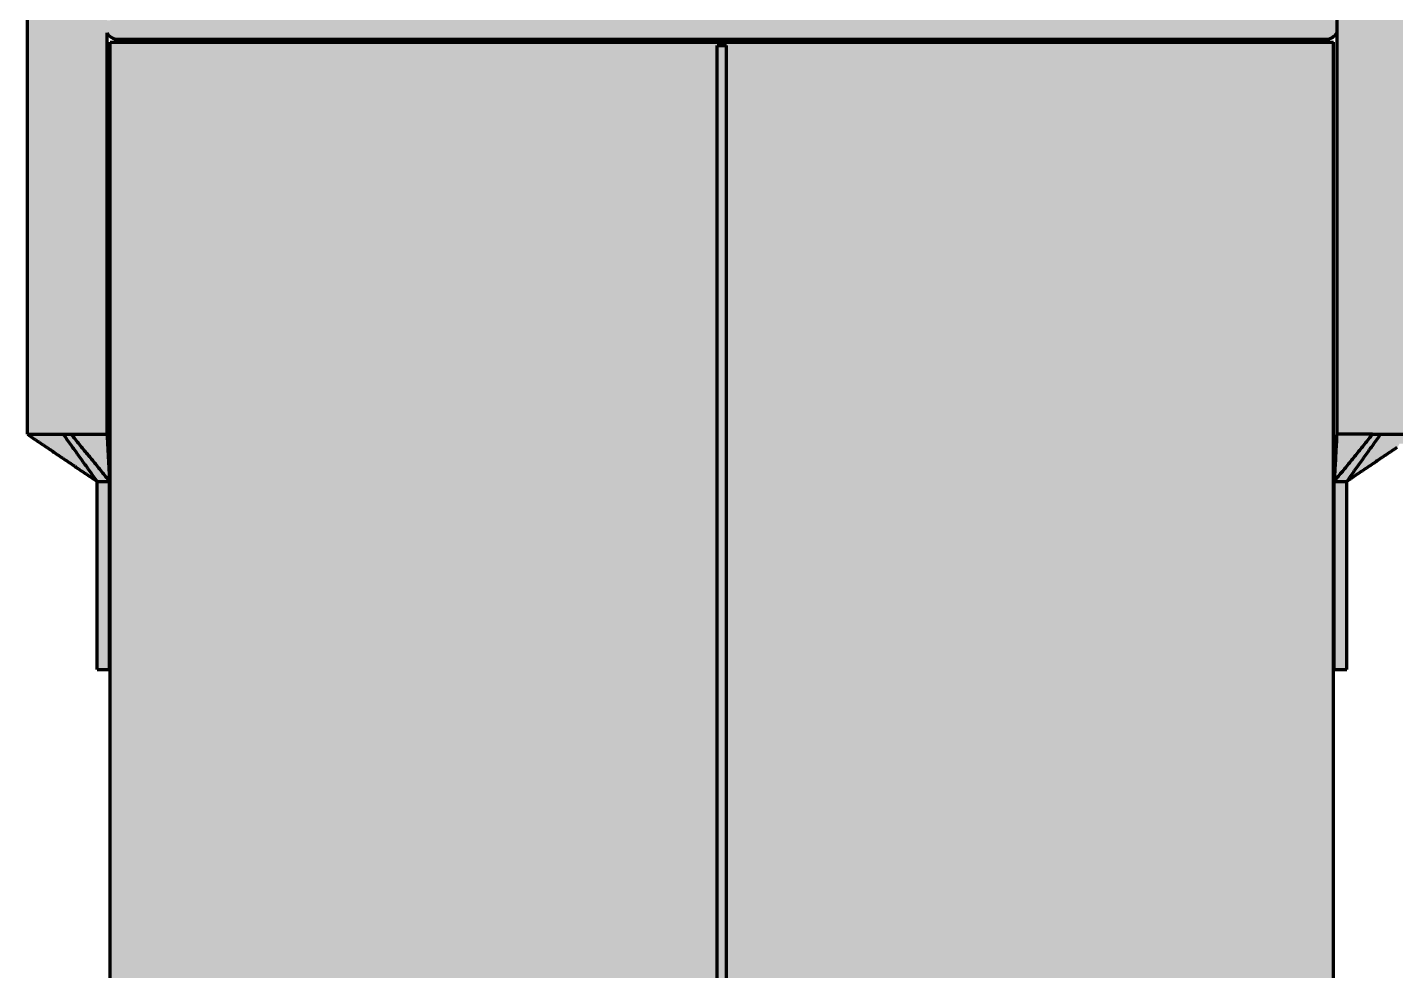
# Model space of a CAD drawing. Header units: millimetres. Extents: x 0 to 2382, y 0 to 420.
# Drawn here: x 2155.86 to 2199.48, y 304.9 to 334.98 of the extents above; entities that cross this region are included whole.
import ezdxf

# ---------------------------------------------------------------- set-up
doc = ezdxf.new("R2010")
doc.units = ezdxf.units.MM
doc.layers.add('01-VISIBLE', color=7, linetype='CONTINUOUS', lineweight=70)
doc.layers.add('13-GRAFICA', color=30, linetype='CONTINUOUS', lineweight=18)

msp = doc.modelspace()

# ---------------------------------------------------------------- hatches: boundary and pattern name
at = {"layer": '13-GRAFICA', "true_color": 0xb21820}
h = msp.add_hatch(color=7, dxfattribs=at)
h.dxf.hatch_style = 1
h.paths.add_polyline_path([(2155.9, 321.9), (2155.9, 355.8), (2156, 355.8), (2156, 356.5), (2156.1, 356.5), (2156.1, 357.3), (2156.2, 357.3), (2156.2, 357.6), (2156.3, 357.6), (2156.4, 358.1), (2156.5, 358.1), (2156.5, 358.3), (2156.6, 358.3), (2156.6, 358.6), (2156.7, 358.6), (2156.7, 358.8), (2156.8, 358.8), (2156.8, 359), (2156.9, 359), (2157, 359.5), (2157.1, 359.5), (2157.2, 359.8), (2157.5, 360), (2157.5, 360.2), (2157.7, 360.3), (2157.7, 360.5), (2158, 360.7), (2158, 360.9), (2158.2, 361), (2158.2, 361.2), (2158.3, 361.2), (2158.6, 361.6), (2158.8, 361.6), (2159.4, 362.3), (2159.6, 362.3), (2160.1, 362.9), (2160.7, 363.1), (2160.8, 363.3), (2161, 363.3), (2161, 363.4), (2161.2, 363.4), (2161.2, 363.5), (2161.8, 363.7), (2161.9, 363.9), (2162.1, 363.9), (2162.1, 364), (2162.3, 364), (2162.3, 364.1), (2162.7, 364.1), (2162.7, 364.2), (2163, 364.2), (2163, 364.3), (2163.3, 364.3), (2163.3, 364.4), (2163.6, 364.4), (2163.6, 364.5), (2164, 364.5), (2164, 364.6), (2164.3, 364.6), (2164.3, 364.7), (2164.6, 364.7), (2164.6, 364.8), (2165.6, 364.8), (2165.6, 364.9), (2166.6, 364.9), (2166.6, 365), (2189.4, 365), (2189.4, 364.9), (2191.4, 364.8), (2191.4, 364.7), (2191.7, 364.7), (2191.7, 364.6), (2192, 364.6), (2192, 364.5), (2192.4, 364.5), (2192.4, 364.4), (2192.7, 364.4), (2192.7, 364.3), (2193, 364.3), (2193, 364.2), (2193.3, 364.2), (2193.3, 364.1), (2193.7, 364.1), (2193.7, 364), (2194.1, 363.9), (2194.2, 363.7), (2194.4, 363.7), (2194.4, 363.6), (2194.6, 363.6), (2194.6, 363.5), (2195.2, 363.3), (2195.3, 363.1), (2195.9, 362.9), (2196.4, 362.3), (2196.6, 362.3), (2197.2, 361.6), (2197.4, 361.6), (2197.4, 361.5), (2197.8, 361.2), (2197.8, 361), (2198, 360.9), (2198, 360.7), (2198.3, 360.5), (2198.3, 360.3), (2198.5, 360.2), (2198.5, 360), (2198.6, 360), (2198.6, 359.9), (2198.8, 359.8), (2198.8, 359.6), (2199, 359.5), (2199.1, 359), (2199.2, 359), (2199.2, 358.8), (2199.3, 358.8), (2199.3, 358.6), (2199.4, 358.6), (2199.4, 358.3), (2199.5, 358.3), (2199.6, 357.8), (2199.7, 357.8), (2199.8, 357.3), (2199.9, 357.3), (2199.9, 356.5), (2200, 356.5), (2200, 355.8), (2200.1, 355.8), (2200.1, 321.9), (2199.9, 321.9), (2199.8, 321.7), (2199.6, 321.7), (2199.5, 321.5), (2199.3, 321.5), (2199.2, 321.3), (2199, 321.3), (2198.9, 321.1), (2198.7, 321.1), (2198.6, 320.9), (2198.4, 320.9), (2198.3, 320.7), (2198.1, 320.7), (2198.1, 320.6), (2197.9, 320.5), (2197.9, 314.5), (2197.5, 314.5), (2197.5, 321.1), (2197.6, 321.1), (2197.6, 355.5), (2197.5, 355.5), (2197.4, 356.8), (2197.3, 356.8), (2197.3, 357), (2197.2, 357), (2197.2, 357.3), (2197.1, 357.3), (2197.1, 357.5), (2197, 357.5), (2197, 357.8), (2196.9, 357.8), (2196.7, 358.4), (2196.5, 358.5), (2196.5, 358.7), (2196.4, 358.7), (2196.4, 358.8), (2196.2, 358.9), (2196.2, 359.1), (2195.9, 359.3), (2195.9, 359.5), (2195.8, 359.5), (2195.3, 360.1), (2195.1, 360.1), (2194.6, 360.7), (2194.4, 360.7), (2194.3, 360.9), (2194.1, 360.9), (2194.1, 361), (2193.5, 361.2), (2193.4, 361.4), (2193.2, 361.4), (2193.2, 361.5), (2193, 361.5), (2193, 361.6), (2192.8, 361.6), (2192.8, 361.7), (2192.6, 361.7), (2192.6, 361.8), (2192.2, 361.8), (2192.2, 361.9), (2191.9, 361.9), (2191.9, 362), (2191.6, 362), (2191.6, 362.1), (2191.2, 362.1), (2191.2, 362.2), (2190.9, 362.2), (2190.9, 362.3), (2189, 362.4), (2189, 362.5), (2167, 362.5), (2167, 362.4), (2165.1, 362.3), (2165.1, 362.2), (2164.4, 362.1), (2164.4, 362), (2164.1, 362), (2164.1, 361.9), (2163.8, 361.9), (2163.8, 361.8), (2163.4, 361.8), (2163.4, 361.7), (2163.2, 361.7), (2163.2, 361.6), (2162.6, 361.4), (2162.5, 361.2), (2162.3, 361.2), (2162.3, 361.1), (2161.7, 360.9), (2161.7, 360.8), (2161.4, 360.7), (2160.9, 360.1), (2160.7, 360.1), (2160.7, 360), (2160.1, 359.5), (2160.1, 359.3), (2159.8, 359.1), (2159.8, 358.9), (2159.5, 358.7), (2159.5, 358.5), (2159.3, 358.4), (2159.3, 358.2), (2159.2, 358.2), (2159.2, 358), (2159.1, 358), (2159.1, 357.8), (2159, 357.8), (2159, 357.5), (2158.9, 357.5), (2158.9, 357.3), (2158.8, 357.3), (2158.8, 357), (2158.7, 357), (2158.7, 356.8), (2158.6, 356.8), (2158.5, 355.5), (2158.4, 355.5), (2158.4, 321.1), (2158.5, 321.1), (2158.5, 314.5), (2158.1, 314.5), (2158.1, 320.5), (2158, 320.5), (2157.9, 320.7), (2157.7, 320.7), (2157.6, 320.9), (2157.4, 320.9), (2157.3, 321.1), (2157.1, 321.1), (2157, 321.3), (2156.8, 321.3), (2156.7, 321.5), (2156.5, 321.5), (2156.4, 321.7), (2156.2, 321.7), (2156.1, 321.9)])
h = msp.add_hatch(color=7, dxfattribs=at)
h.dxf.hatch_style = 1
h.paths.add_polyline_path([(2197.5, 335.3), (2197.5, 335.2), (2197.6, 335.2), (2197.6, 334.7), (2197.5, 334.7), (2197.5, 334.6), (2158.5, 334.6), (2158.5, 334.7), (2158.4, 334.7), (2158.4, 335.2), (2158.5, 335.2), (2158.5, 335.3)])
h = msp.add_hatch(color=7, dxfattribs=at)
h.dxf.hatch_style = 1
h.paths.add_polyline_path([(2197.1, 334.6), (2197.1, 334.5), (2158.9, 334.5), (2158.9, 334.6)])
h = msp.add_hatch(color=7, dxfattribs=at)
h.dxf.hatch_style = 1
h.paths.add_polyline_path([(2158.6, 334.5), (2158.6, 296.2), (2158.6, 274.8), (2158.6, 250.6), (2158.5, 250.6), (2158.5, 334.5)])
h = msp.add_hatch(color=7, dxfattribs=at)
h.dxf.hatch_style = 1
h.paths.add_polyline_path([(2159, 334.5), (2159, 296.2), (2158.6, 296.2), (2158.6, 334.5)])
h = msp.add_hatch(color=7, dxfattribs=at)
h.dxf.hatch_style = 1
h.paths.add_polyline_path([(2159.2, 334.5), (2159.2, 296.2), (2159.2, 274.8), (2159.2, 274.5), (2159.2, 269), (2159.2, 250.6), (2159, 250.6), (2159, 274.8), (2159, 296.2), (2159, 334.5)])
h = msp.add_hatch(color=7, dxfattribs=at)
h.dxf.hatch_style = 1
h.paths.add_polyline_path([(2167.2, 334.5), (2167.2, 296.2), (2159.2, 296.2), (2159.2, 334.5)])
h = msp.add_hatch(color=7, dxfattribs=at)
h.dxf.hatch_style = 1
h.paths.add_polyline_path([(2188.8, 334.5), (2188.8, 296.2), (2178.2, 296.2), (2178.2, 334.4), (2177.8, 334.4), (2177.8, 296.2), (2167.2, 296.2), (2167.2, 334.5)])
h = msp.add_hatch(color=7, dxfattribs=at)
h.dxf.hatch_style = 1
h.paths.add_polyline_path([(2177.8, 334.4), (2178.2, 334.4), (2178.2, 296.2), (2177.8, 296.2)])
h = msp.add_hatch(color=7, dxfattribs=at)
h.dxf.hatch_style = 1
h.paths.add_polyline_path([(2193.2, 334.5), (2193.2, 296.2), (2188.8, 296.2), (2188.8, 334.5)])
h = msp.add_hatch(color=7, dxfattribs=at)
h.dxf.hatch_style = 1
h.paths.add_polyline_path([(2197, 334.5), (2197, 296.2), (2197, 274.8), (2197, 250.6), (2193.2, 250.6), (2193.2, 270.2), (2193.2, 274.2), (2193.2, 274.8), (2196.8, 274.8), (2196.8, 296.2), (2193.2, 296.2), (2193.2, 334.5)])
h = msp.add_hatch(color=7, dxfattribs=at)
h.dxf.hatch_style = 1
h.paths.add_polyline_path([(2197.4, 334.5), (2197.4, 296.2), (2197, 296.2), (2197, 334.5)])
h = msp.add_hatch(color=7, dxfattribs=at)
h.dxf.hatch_style = 1
h.paths.add_polyline_path([(2197.5, 334.5), (2197.5, 250.6), (2197.4, 250.6), (2197.4, 274.8), (2197.4, 296.2), (2197.4, 334.5)])

# ---------------------------------------------------------------- linework, layer by layer
at = {"layer": '01-VISIBLE'}
for p, q in [((2155.86, 322), (2155.86, 345.462)), ((2197.6, 345.462), (2197.6, 322)), ((2158.4, 322), (2158.4, 334.8)), ((2158.975, 334.5), (2158.927, 334.595)), ((2197.025, 334.5), (2197.073, 334.595)), ((2158.5, 296.201), (2158.5, 334.5)), ((2177.85, 250.588), (2177.85, 334.4)), ((2177.85, 334.4), (2178.15, 334.4)), ((2178.15, 250.588), (2178.15, 334.4)), ((2197.5, 296.201), (2197.5, 334.5)), ((2158.08, 320.5), (2158.48, 320.5)), ((2158.08, 314.5), (2158.08, 320.5)), ((2158.48, 314.5), (2158.48, 320.5)), ((2197.52, 320.5), (2197.92, 320.5)), ((2197.52, 314.5), (2197.52, 320.5)), ((2197.92, 314.5), (2197.92, 320.5)), ((2158.08, 314.5), (2158.48, 314.5)), ((2197.52, 314.5), (2197.92, 314.5))]:
    msp.add_line(p, q, dxfattribs=at)
for points in [[(2158.4, 334.8), (2158.427, 334.756), (2158.46, 334.716), (2158.498, 334.68), (2158.54, 334.65), (2158.586, 334.626), (2158.635, 334.609), (2158.686, 334.599), (2158.738, 334.595)], [(2158.738, 334.595), (2158.769, 334.595), (2158.801, 334.595), (2158.832, 334.595), (2158.864, 334.595), (2158.896, 334.595), (2158.927, 334.595)], [(2158.738, 334.595), (2158.834, 334.595), (2158.93, 334.595), (2159.026, 334.595), (2159.123, 334.595), (2159.219, 334.595), (2159.315, 334.595), (2159.412, 334.595), (2159.508, 334.595), (2159.604, 334.595), (2159.701, 334.595), (2159.797, 334.595), (2159.893, 334.595), (2159.99, 334.595), (2160.086, 334.595), (2160.182, 334.595), (2160.278, 334.595), (2160.375, 334.595), (2160.471, 334.595), (2160.567, 334.595), (2160.664, 334.595), (2160.76, 334.595), (2160.856, 334.595), (2160.953, 334.595), (2161.049, 334.595), (2161.145, 334.595), (2161.242, 334.595), (2161.338, 334.595), (2161.434, 334.595), (2161.531, 334.595), (2161.627, 334.595), (2161.723, 334.595), (2161.82, 334.595), (2161.916, 334.595), (2162.012, 334.595), (2162.108, 334.595), (2162.205, 334.595), (2162.301, 334.595), (2162.397, 334.595), (2162.494, 334.595), (2162.59, 334.595), (2162.686, 334.595), (2162.783, 334.595), (2162.879, 334.595), (2162.975, 334.595), (2163.072, 334.595), (2163.168, 334.595), (2163.264, 334.595), (2163.36, 334.595), (2163.457, 334.595), (2163.553, 334.595), (2163.649, 334.595), (2163.746, 334.595), (2163.842, 334.595), (2163.938, 334.595), (2164.035, 334.595), (2164.131, 334.595), (2164.227, 334.595), (2164.324, 334.595), (2164.42, 334.595), (2164.516, 334.595), (2164.613, 334.595), (2164.709, 334.595), (2164.805, 334.595), (2164.901, 334.595), (2164.998, 334.595), (2165.094, 334.595), (2165.19, 334.595), (2165.287, 334.595), (2165.383, 334.595), (2165.479, 334.595), (2165.576, 334.595), (2165.672, 334.595), (2165.768, 334.595), (2165.865, 334.595), (2165.961, 334.595), (2166.057, 334.595), (2166.154, 334.595), (2166.25, 334.595), (2166.346, 334.595), (2166.443, 334.595), (2166.539, 334.595), (2166.635, 334.595), (2166.731, 334.595), (2166.828, 334.595), (2166.924, 334.595), (2167.02, 334.595), (2167.117, 334.595), (2167.213, 334.595), (2167.309, 334.595), (2167.406, 334.595), (2167.502, 334.595), (2167.598, 334.595), (2167.695, 334.595), (2167.791, 334.595), (2167.887, 334.595), (2167.983, 334.595), (2168.08, 334.595), (2168.176, 334.595), (2168.272, 334.595), (2168.369, 334.595), (2168.465, 334.595), (2168.561, 334.595), (2168.658, 334.595), (2168.754, 334.595), (2168.85, 334.595), (2168.947, 334.595), (2169.043, 334.595), (2169.139, 334.595), (2169.236, 334.595), (2169.332, 334.595), (2169.428, 334.595), (2169.524, 334.595), (2169.621, 334.595), (2169.717, 334.595), (2169.813, 334.595), (2169.91, 334.595), (2170.006, 334.595), (2170.102, 334.595), (2170.199, 334.595), (2170.295, 334.595), (2170.391, 334.595), (2170.488, 334.595), (2170.584, 334.595), (2170.68, 334.595), (2170.777, 334.595), (2170.873, 334.595), (2170.969, 334.595), (2171.066, 334.595), (2171.162, 334.595), (2171.258, 334.595), (2171.354, 334.595), (2171.451, 334.595), (2171.547, 334.595), (2171.643, 334.595), (2171.74, 334.595), (2171.836, 334.595), (2171.932, 334.595), (2172.029, 334.595), (2172.125, 334.595), (2172.221, 334.595), (2172.318, 334.595), (2172.414, 334.595), (2172.51, 334.595), (2172.606, 334.595), (2172.703, 334.595), (2172.799, 334.595), (2172.895, 334.595), (2172.992, 334.595), (2173.088, 334.595), (2173.184, 334.595), (2173.281, 334.595), (2173.377, 334.595), (2173.473, 334.595), (2173.57, 334.595), (2173.666, 334.595), (2173.762, 334.595), (2173.859, 334.595), (2173.955, 334.595), (2174.051, 334.595), (2174.148, 334.595), (2174.244, 334.595), (2174.34, 334.595), (2174.436, 334.595), (2174.533, 334.595), (2174.629, 334.595), (2174.725, 334.595), (2174.822, 334.595), (2174.918, 334.595), (2175.014, 334.595), (2175.111, 334.595), (2175.207, 334.595), (2175.303, 334.595), (2175.4, 334.595), (2175.496, 334.595), (2175.592, 334.595), (2175.689, 334.595), (2175.785, 334.595), (2175.881, 334.595), (2175.977, 334.595), (2176.074, 334.595), (2176.17, 334.595), (2176.266, 334.595), (2176.363, 334.595), (2176.459, 334.595), (2176.555, 334.595), (2176.652, 334.595), (2176.748, 334.595), (2176.844, 334.595), (2176.941, 334.595), (2177.037, 334.595), (2177.133, 334.595), (2177.229, 334.595), (2177.326, 334.595), (2177.422, 334.595), (2177.518, 334.595), (2177.615, 334.595), (2177.711, 334.595), (2177.807, 334.595), (2177.904, 334.595), (2178, 334.595), (2178.096, 334.595), (2178.193, 334.595), (2178.289, 334.595), (2178.385, 334.595), (2178.482, 334.595), (2178.578, 334.595), (2178.674, 334.595), (2178.771, 334.595), (2178.867, 334.595), (2178.963, 334.595), (2179.059, 334.595), (2179.156, 334.595), (2179.252, 334.595), (2179.348, 334.595), (2179.445, 334.595), (2179.541, 334.595), (2179.637, 334.595), (2179.734, 334.595), (2179.83, 334.595), (2179.926, 334.595), (2180.023, 334.595), (2180.119, 334.595), (2180.215, 334.595), (2180.311, 334.595), (2180.408, 334.595), (2180.504, 334.595), (2180.6, 334.595), (2180.697, 334.595), (2180.793, 334.595), (2180.889, 334.595), (2180.986, 334.595), (2181.082, 334.595), (2181.178, 334.595), (2181.275, 334.595), (2181.371, 334.595), (2181.467, 334.595), (2181.564, 334.595), (2181.66, 334.595), (2181.756, 334.595), (2181.852, 334.595), (2181.949, 334.595), (2182.045, 334.595), (2182.141, 334.595), (2182.238, 334.595), (2182.334, 334.595), (2182.43, 334.595), (2182.527, 334.595), (2182.623, 334.595), (2182.719, 334.595), (2182.816, 334.595), (2182.912, 334.595), (2183.008, 334.595), (2183.105, 334.595), (2183.201, 334.595), (2183.297, 334.595), (2183.394, 334.595), (2183.49, 334.595), (2183.586, 334.595), (2183.682, 334.595), (2183.779, 334.595), (2183.875, 334.595), (2183.971, 334.595), (2184.068, 334.595), (2184.164, 334.595), (2184.26, 334.595), (2184.357, 334.595), (2184.453, 334.595), (2184.549, 334.595), (2184.646, 334.595), (2184.742, 334.595), (2184.838, 334.595), (2184.934, 334.595), (2185.031, 334.595), (2185.127, 334.595), (2185.223, 334.595), (2185.32, 334.595), (2185.416, 334.595), (2185.512, 334.595), (2185.609, 334.595), (2185.705, 334.595), (2185.801, 334.595), (2185.898, 334.595), (2185.994, 334.595), (2186.09, 334.595), (2186.187, 334.595), (2186.283, 334.595), (2186.379, 334.595), (2186.476, 334.595), (2186.572, 334.595), (2186.668, 334.595), (2186.764, 334.595), (2186.861, 334.595), (2186.957, 334.595), (2187.053, 334.595), (2187.15, 334.595), (2187.246, 334.595), (2187.342, 334.595), (2187.439, 334.595), (2187.535, 334.595), (2187.631, 334.595), (2187.728, 334.595), (2187.824, 334.595), (2187.92, 334.595), (2188.017, 334.595), (2188.113, 334.595), (2188.209, 334.595), (2188.305, 334.595), (2188.402, 334.595), (2188.498, 334.595), (2188.594, 334.595), (2188.691, 334.595), (2188.787, 334.595), (2188.883, 334.595), (2188.98, 334.595), (2189.076, 334.595), (2189.172, 334.595), (2189.269, 334.595), (2189.365, 334.595), (2189.461, 334.595), (2189.557, 334.595), (2189.654, 334.595), (2189.75, 334.595), (2189.846, 334.595), (2189.943, 334.595), (2190.039, 334.595), (2190.135, 334.595), (2190.232, 334.595), (2190.328, 334.595), (2190.424, 334.595), (2190.521, 334.595), (2190.617, 334.595), (2190.713, 334.595), (2190.81, 334.595), (2190.906, 334.595), (2191.002, 334.595), (2191.099, 334.595), (2191.195, 334.595), (2191.291, 334.595), (2191.387, 334.595), (2191.484, 334.595), (2191.58, 334.595), (2191.676, 334.595), (2191.773, 334.595), (2191.869, 334.595), (2191.965, 334.595), (2192.062, 334.595), (2192.158, 334.595), (2192.254, 334.595), (2192.351, 334.595), (2192.447, 334.595), (2192.543, 334.595), (2192.639, 334.595), (2192.736, 334.595), (2192.832, 334.595), (2192.928, 334.595), (2193.025, 334.595), (2193.121, 334.595), (2193.217, 334.595), (2193.314, 334.595), (2193.41, 334.595), (2193.506, 334.595), (2193.603, 334.595), (2193.699, 334.595), (2193.795, 334.595), (2193.892, 334.595), (2193.988, 334.595), (2194.084, 334.595), (2194.18, 334.595), (2194.277, 334.595), (2194.373, 334.595), (2194.469, 334.595), (2194.566, 334.595), (2194.662, 334.595), (2194.758, 334.595), (2194.855, 334.595), (2194.951, 334.595), (2195.047, 334.595), (2195.144, 334.595), (2195.24, 334.595), (2195.336, 334.595), (2195.433, 334.595), (2195.529, 334.595), (2195.625, 334.595), (2195.722, 334.595), (2195.818, 334.595), (2195.914, 334.595), (2196.01, 334.595), (2196.107, 334.595), (2196.203, 334.595), (2196.299, 334.595), (2196.396, 334.595), (2196.492, 334.595), (2196.588, 334.595), (2196.685, 334.595), (2196.781, 334.595), (2196.877, 334.595), (2196.974, 334.595), (2197.07, 334.595), (2197.166, 334.595), (2197.262, 334.595)], [(2197.073, 334.595), (2197.104, 334.595), (2197.136, 334.595), (2197.168, 334.595), (2197.199, 334.595), (2197.231, 334.595), (2197.262, 334.595)], [(2158.5, 334.5), (2158.597, 334.5), (2158.695, 334.5), (2158.793, 334.5), (2158.89, 334.5), (2158.988, 334.5), (2159.085, 334.5), (2159.182, 334.5), (2159.28, 334.5), (2159.378, 334.5), (2159.475, 334.5), (2159.573, 334.5), (2159.67, 334.5), (2159.767, 334.5), (2159.865, 334.5), (2159.963, 334.5), (2160.06, 334.5), (2160.157, 334.5), (2160.255, 334.5), (2160.352, 334.5), (2160.45, 334.5), (2160.548, 334.5), (2160.645, 334.5), (2160.742, 334.5), (2160.84, 334.5), (2160.938, 334.5), (2161.035, 334.5), (2161.133, 334.5), (2161.23, 334.5), (2161.327, 334.5), (2161.425, 334.5), (2161.523, 334.5), (2161.62, 334.5), (2161.718, 334.5), (2161.815, 334.5), (2161.912, 334.5), (2162.01, 334.5), (2162.108, 334.5), (2162.205, 334.5), (2162.302, 334.5), (2162.4, 334.5), (2162.497, 334.5), (2162.595, 334.5), (2162.693, 334.5), (2162.79, 334.5), (2162.887, 334.5), (2162.985, 334.5), (2163.082, 334.5), (2163.18, 334.5), (2163.278, 334.5), (2163.375, 334.5), (2163.472, 334.5), (2163.57, 334.5), (2163.668, 334.5), (2163.765, 334.5), (2163.863, 334.5), (2163.96, 334.5), (2164.057, 334.5), (2164.155, 334.5), (2164.253, 334.5), (2164.35, 334.5), (2164.448, 334.5), (2164.545, 334.5), (2164.642, 334.5), (2164.74, 334.5), (2164.838, 334.5), (2164.935, 334.5), (2165.032, 334.5), (2165.13, 334.5), (2165.227, 334.5), (2165.325, 334.5), (2165.423, 334.5), (2165.52, 334.5), (2165.617, 334.5), (2165.715, 334.5), (2165.812, 334.5), (2165.91, 334.5), (2166.008, 334.5), (2166.105, 334.5), (2166.202, 334.5), (2166.3, 334.5), (2166.398, 334.5), (2166.495, 334.5), (2166.593, 334.5), (2166.69, 334.5), (2166.787, 334.5), (2166.885, 334.5), (2166.983, 334.5), (2167.08, 334.5), (2167.177, 334.5), (2167.275, 334.5), (2167.372, 334.5), (2167.47, 334.5), (2167.568, 334.5), (2167.665, 334.5), (2167.762, 334.5), (2167.86, 334.5), (2167.957, 334.5), (2168.055, 334.5), (2168.153, 334.5), (2168.25, 334.5), (2168.347, 334.5), (2168.445, 334.5), (2168.543, 334.5), (2168.64, 334.5), (2168.738, 334.5), (2168.835, 334.5), (2168.932, 334.5), (2169.03, 334.5), (2169.128, 334.5), (2169.225, 334.5), (2169.323, 334.5), (2169.42, 334.5), (2169.517, 334.5), (2169.615, 334.5), (2169.713, 334.5), (2169.81, 334.5), (2169.907, 334.5), (2170.005, 334.5), (2170.102, 334.5), (2170.2, 334.5), (2170.298, 334.5), (2170.395, 334.5), (2170.492, 334.5), (2170.59, 334.5), (2170.688, 334.5), (2170.785, 334.5), (2170.883, 334.5), (2170.98, 334.5), (2171.077, 334.5), (2171.175, 334.5), (2171.273, 334.5), (2171.37, 334.5), (2171.468, 334.5), (2171.565, 334.5), (2171.662, 334.5), (2171.76, 334.5), (2171.858, 334.5), (2171.955, 334.5), (2172.052, 334.5), (2172.15, 334.5), (2172.247, 334.5), (2172.345, 334.5), (2172.443, 334.5), (2172.54, 334.5), (2172.637, 334.5), (2172.735, 334.5), (2172.832, 334.5), (2172.93, 334.5), (2173.028, 334.5), (2173.125, 334.5), (2173.222, 334.5), (2173.32, 334.5), (2173.418, 334.5), (2173.515, 334.5), (2173.613, 334.5), (2173.71, 334.5), (2173.807, 334.5), (2173.905, 334.5), (2174.003, 334.5), (2174.1, 334.5), (2174.198, 334.5), (2174.295, 334.5), (2174.392, 334.5), (2174.49, 334.5), (2174.588, 334.5), (2174.685, 334.5), (2174.782, 334.5), (2174.88, 334.5), (2174.977, 334.5), (2175.075, 334.5), (2175.173, 334.5), (2175.27, 334.5), (2175.367, 334.5), (2175.465, 334.5), (2175.562, 334.5), (2175.66, 334.5), (2175.758, 334.5), (2175.855, 334.5), (2175.952, 334.5), (2176.05, 334.5), (2176.148, 334.5), (2176.245, 334.5), (2176.343, 334.5), (2176.44, 334.5), (2176.537, 334.5), (2176.635, 334.5), (2176.733, 334.5), (2176.83, 334.5), (2176.927, 334.5), (2177.025, 334.5), (2177.122, 334.5), (2177.22, 334.5), (2177.318, 334.5), (2177.415, 334.5), (2177.512, 334.5), (2177.61, 334.5), (2177.707, 334.5), (2177.805, 334.5), (2177.903, 334.5), (2178, 334.5), (2178.097, 334.5), (2178.195, 334.5), (2178.293, 334.5), (2178.39, 334.5), (2178.488, 334.5), (2178.585, 334.5), (2178.682, 334.5), (2178.78, 334.5), (2178.878, 334.5), (2178.975, 334.5), (2179.073, 334.5), (2179.17, 334.5), (2179.267, 334.5), (2179.365, 334.5), (2179.463, 334.5), (2179.56, 334.5), (2179.657, 334.5), (2179.755, 334.5), (2179.852, 334.5), (2179.95, 334.5), (2180.048, 334.5), (2180.145, 334.5), (2180.242, 334.5), (2180.34, 334.5), (2180.438, 334.5), (2180.535, 334.5), (2180.633, 334.5), (2180.73, 334.5), (2180.827, 334.5), (2180.925, 334.5), (2181.023, 334.5), (2181.12, 334.5), (2181.218, 334.5), (2181.315, 334.5), (2181.412, 334.5), (2181.51, 334.5), (2181.608, 334.5), (2181.705, 334.5), (2181.803, 334.5), (2181.9, 334.5), (2181.997, 334.5), (2182.095, 334.5), (2182.193, 334.5), (2182.29, 334.5), (2182.387, 334.5), (2182.485, 334.5), (2182.582, 334.5), (2182.68, 334.5), (2182.778, 334.5), (2182.875, 334.5), (2182.972, 334.5), (2183.07, 334.5), (2183.168, 334.5), (2183.265, 334.5), (2183.363, 334.5), (2183.46, 334.5), (2183.557, 334.5), (2183.655, 334.5), (2183.753, 334.5), (2183.85, 334.5), (2183.948, 334.5), (2184.045, 334.5), (2184.142, 334.5), (2184.24, 334.5), (2184.338, 334.5), (2184.435, 334.5), (2184.532, 334.5), (2184.63, 334.5), (2184.727, 334.5), (2184.825, 334.5), (2184.923, 334.5), (2185.02, 334.5), (2185.117, 334.5), (2185.215, 334.5), (2185.312, 334.5), (2185.41, 334.5), (2185.508, 334.5), (2185.605, 334.5), (2185.702, 334.5), (2185.8, 334.5), (2185.898, 334.5), (2185.995, 334.5), (2186.093, 334.5), (2186.19, 334.5), (2186.287, 334.5), (2186.385, 334.5), (2186.483, 334.5), (2186.58, 334.5), (2186.677, 334.5), (2186.775, 334.5), (2186.872, 334.5), (2186.97, 334.5), (2187.068, 334.5), (2187.165, 334.5), (2187.262, 334.5), (2187.36, 334.5), (2187.457, 334.5), (2187.555, 334.5), (2187.653, 334.5), (2187.75, 334.5), (2187.847, 334.5), (2187.945, 334.5), (2188.043, 334.5), (2188.14, 334.5), (2188.238, 334.5), (2188.335, 334.5), (2188.432, 334.5), (2188.53, 334.5), (2188.628, 334.5), (2188.725, 334.5), (2188.823, 334.5), (2188.92, 334.5), (2189.017, 334.5), (2189.115, 334.5), (2189.213, 334.5), (2189.31, 334.5), (2189.407, 334.5), (2189.505, 334.5), (2189.602, 334.5), (2189.7, 334.5), (2189.798, 334.5), (2189.895, 334.5), (2189.992, 334.5), (2190.09, 334.5), (2190.188, 334.5), (2190.285, 334.5), (2190.383, 334.5), (2190.48, 334.5), (2190.577, 334.5), (2190.675, 334.5), (2190.773, 334.5), (2190.87, 334.5), (2190.968, 334.5), (2191.065, 334.5), (2191.162, 334.5), (2191.26, 334.5), (2191.358, 334.5), (2191.455, 334.5), (2191.552, 334.5), (2191.65, 334.5), (2191.747, 334.5), (2191.845, 334.5), (2191.943, 334.5), (2192.04, 334.5), (2192.137, 334.5), (2192.235, 334.5), (2192.332, 334.5), (2192.43, 334.5), (2192.528, 334.5), (2192.625, 334.5), (2192.722, 334.5), (2192.82, 334.5), (2192.918, 334.5), (2193.015, 334.5), (2193.113, 334.5), (2193.21, 334.5), (2193.307, 334.5), (2193.405, 334.5), (2193.503, 334.5), (2193.6, 334.5), (2193.698, 334.5), (2193.795, 334.5), (2193.892, 334.5), (2193.99, 334.5), (2194.088, 334.5), (2194.185, 334.5), (2194.282, 334.5), (2194.38, 334.5), (2194.477, 334.5), (2194.575, 334.5), (2194.673, 334.5), (2194.77, 334.5), (2194.867, 334.5), (2194.965, 334.5), (2195.062, 334.5), (2195.16, 334.5), (2195.258, 334.5), (2195.355, 334.5), (2195.452, 334.5), (2195.55, 334.5), (2195.648, 334.5), (2195.745, 334.5), (2195.843, 334.5), (2195.94, 334.5), (2196.037, 334.5), (2196.135, 334.5), (2196.233, 334.5), (2196.33, 334.5), (2196.427, 334.5), (2196.525, 334.5), (2196.622, 334.5), (2196.72, 334.5), (2196.818, 334.5), (2196.915, 334.5), (2197.012, 334.5), (2197.11, 334.5), (2197.207, 334.5), (2197.305, 334.5), (2197.403, 334.5), (2197.5, 334.5)], [(2155.86, 322), (2155.912, 322), (2155.964, 322), (2156.016, 322), (2156.068, 322), (2156.12, 322), (2156.172, 322), (2156.224, 322), (2156.276, 322), (2156.328, 322), (2156.38, 322), (2156.432, 322), (2156.484, 322), (2156.536, 322), (2156.588, 322), (2156.64, 322), (2156.692, 322), (2156.744, 322), (2156.796, 322), (2156.848, 322), (2156.9, 322), (2156.952, 322), (2157.004, 322)], [(2155.86, 322), (2155.902, 321.972), (2155.944, 321.943), (2155.986, 321.915), (2156.028, 321.887), (2156.069, 321.858), (2156.111, 321.83), (2156.153, 321.802), (2156.195, 321.774), (2156.237, 321.745), (2156.279, 321.717), (2156.321, 321.689), (2156.363, 321.66), (2156.405, 321.632), (2156.446, 321.604), (2156.488, 321.575), (2156.53, 321.547), (2156.572, 321.519), (2156.614, 321.491), (2156.656, 321.462), (2156.698, 321.434), (2156.74, 321.406), (2156.782, 321.377), (2156.823, 321.349), (2156.865, 321.321), (2156.907, 321.292), (2156.949, 321.264), (2156.991, 321.236), (2157.033, 321.208), (2157.075, 321.179), (2157.117, 321.151), (2157.158, 321.123), (2157.2, 321.094), (2157.242, 321.066), (2157.284, 321.038), (2157.326, 321.009), (2157.368, 320.981), (2157.41, 320.953), (2157.452, 320.925), (2157.494, 320.896), (2157.535, 320.868), (2157.577, 320.84), (2157.619, 320.811), (2157.661, 320.783), (2157.703, 320.755), (2157.745, 320.726), (2157.787, 320.698), (2157.829, 320.67), (2157.871, 320.642), (2157.912, 320.613), (2157.954, 320.585), (2157.996, 320.557), (2158.038, 320.528), (2158.08, 320.5)], [(2157.004, 322), (2157.046, 322), (2157.088, 322), (2157.13, 322), (2157.172, 322), (2157.214, 322), (2157.256, 322)], [(2157.004, 322), (2157.034, 321.958), (2157.063, 321.917), (2157.093, 321.875), (2157.123, 321.833), (2157.153, 321.792), (2157.183, 321.75), (2157.213, 321.708), (2157.243, 321.667), (2157.273, 321.625), (2157.303, 321.583), (2157.333, 321.542), (2157.362, 321.5), (2157.392, 321.458), (2157.422, 321.417), (2157.452, 321.375), (2157.482, 321.333), (2157.512, 321.292), (2157.542, 321.25), (2157.572, 321.208), (2157.602, 321.167), (2157.632, 321.125), (2157.661, 321.083), (2157.691, 321.042), (2157.721, 321), (2157.751, 320.958), (2157.781, 320.917), (2157.811, 320.875), (2157.841, 320.833), (2157.871, 320.792), (2157.901, 320.75), (2157.931, 320.708), (2157.96, 320.667), (2157.99, 320.625), (2158.02, 320.583), (2158.05, 320.542), (2158.08, 320.5)], [(2157.256, 322), (2157.308, 322), (2157.36, 322), (2157.412, 322), (2157.464, 322), (2157.516, 322), (2157.568, 322), (2157.62, 322), (2157.672, 322), (2157.724, 322), (2157.776, 322), (2157.828, 322), (2157.88, 322), (2157.932, 322), (2157.984, 322), (2158.036, 322), (2158.088, 322), (2158.14, 322), (2158.192, 322), (2158.244, 322), (2158.296, 322), (2158.348, 322), (2158.4, 322)], [(2157.256, 322), (2157.289, 321.961), (2157.321, 321.921), (2157.353, 321.882), (2157.385, 321.842), (2157.417, 321.803), (2157.45, 321.763), (2157.482, 321.724), (2157.514, 321.684), (2157.546, 321.645), (2157.578, 321.605), (2157.611, 321.566), (2157.643, 321.526), (2157.675, 321.487), (2157.707, 321.447), (2157.739, 321.408), (2157.772, 321.368), (2157.804, 321.329), (2157.836, 321.289), (2157.868, 321.25), (2157.9, 321.211), (2157.933, 321.171), (2157.965, 321.132), (2157.997, 321.092), (2158.029, 321.053), (2158.061, 321.013), (2158.094, 320.974), (2158.126, 320.934), (2158.158, 320.895), (2158.19, 320.855), (2158.222, 320.816), (2158.255, 320.776), (2158.287, 320.737), (2158.319, 320.697), (2158.351, 320.658), (2158.383, 320.618), (2158.416, 320.579), (2158.448, 320.539), (2158.48, 320.5)], [(2158.4, 322), (2158.403, 321.95), (2158.405, 321.9), (2158.408, 321.85), (2158.411, 321.8), (2158.413, 321.75), (2158.416, 321.7), (2158.419, 321.65), (2158.421, 321.6), (2158.424, 321.55), (2158.427, 321.5), (2158.429, 321.45), (2158.432, 321.4), (2158.435, 321.35), (2158.437, 321.3), (2158.44, 321.25), (2158.443, 321.2), (2158.445, 321.15), (2158.448, 321.1), (2158.451, 321.05), (2158.453, 321), (2158.456, 320.95), (2158.459, 320.9), (2158.461, 320.85), (2158.464, 320.8), (2158.467, 320.75), (2158.469, 320.7), (2158.472, 320.65), (2158.475, 320.6), (2158.477, 320.55), (2158.48, 320.5)], [(2198.744, 322), (2198.711, 321.961), (2198.679, 321.921), (2198.647, 321.882), (2198.615, 321.842), (2198.583, 321.803), (2198.55, 321.763), (2198.518, 321.724), (2198.486, 321.684), (2198.454, 321.645), (2198.422, 321.605), (2198.389, 321.566), (2198.357, 321.526), (2198.325, 321.487), (2198.293, 321.447), (2198.261, 321.408), (2198.228, 321.368), (2198.196, 321.329), (2198.164, 321.289), (2198.132, 321.25), (2198.1, 321.211), (2198.067, 321.171), (2198.035, 321.132), (2198.003, 321.092), (2197.971, 321.053), (2197.939, 321.013), (2197.906, 320.974), (2197.874, 320.934), (2197.842, 320.895), (2197.81, 320.855), (2197.778, 320.816), (2197.745, 320.776), (2197.713, 320.737), (2197.681, 320.697), (2197.649, 320.658), (2197.617, 320.618), (2197.584, 320.579), (2197.552, 320.539), (2197.52, 320.5)], [(2197.6, 322), (2197.597, 321.95), (2197.595, 321.9), (2197.592, 321.85), (2197.589, 321.8), (2197.587, 321.75), (2197.584, 321.7), (2197.581, 321.65), (2197.579, 321.6), (2197.576, 321.55), (2197.573, 321.5), (2197.571, 321.45), (2197.568, 321.4), (2197.565, 321.35), (2197.563, 321.3), (2197.56, 321.25), (2197.557, 321.2), (2197.555, 321.15), (2197.552, 321.1), (2197.549, 321.05), (2197.547, 321), (2197.544, 320.95), (2197.541, 320.9), (2197.539, 320.85), (2197.536, 320.8), (2197.533, 320.75), (2197.531, 320.7), (2197.528, 320.65), (2197.525, 320.6), (2197.523, 320.55), (2197.52, 320.5)], [(2198.744, 322), (2198.692, 322), (2198.64, 322), (2198.588, 322), (2198.536, 322), (2198.484, 322), (2198.432, 322), (2198.38, 322), (2198.328, 322), (2198.276, 322), (2198.224, 322), (2198.172, 322), (2198.12, 322), (2198.068, 322), (2198.016, 322), (2197.964, 322), (2197.912, 322), (2197.86, 322), (2197.808, 322), (2197.756, 322), (2197.704, 322), (2197.652, 322), (2197.6, 322)], [(2198.996, 322), (2198.966, 321.958), (2198.937, 321.917), (2198.907, 321.875), (2198.877, 321.833), (2198.847, 321.792), (2198.817, 321.75), (2198.787, 321.708), (2198.757, 321.667), (2198.727, 321.625), (2198.697, 321.583), (2198.667, 321.542), (2198.638, 321.5), (2198.608, 321.458), (2198.578, 321.417), (2198.548, 321.375), (2198.518, 321.333), (2198.488, 321.292), (2198.458, 321.25), (2198.428, 321.208), (2198.398, 321.167), (2198.368, 321.125), (2198.339, 321.083), (2198.309, 321.042), (2198.279, 321), (2198.249, 320.958), (2198.219, 320.917), (2198.189, 320.875), (2198.159, 320.833), (2198.129, 320.792), (2198.099, 320.75), (2198.069, 320.708), (2198.04, 320.667), (2198.01, 320.625), (2197.98, 320.583), (2197.95, 320.542), (2197.92, 320.5)], [(2198.744, 322), (2198.786, 322), (2198.828, 322), (2198.87, 322), (2198.912, 322), (2198.954, 322), (2198.996, 322)], [(2198.996, 322), (2199.048, 322), (2199.1, 322), (2199.152, 322), (2199.204, 322), (2199.256, 322), (2199.308, 322), (2199.36, 322), (2199.412, 322), (2199.464, 322), (2199.516, 322), (2199.568, 322), (2199.62, 322), (2199.672, 322), (2199.724, 322), (2199.776, 322), (2199.828, 322), (2199.88, 322), (2199.932, 322), (2199.984, 322), (2200.036, 322), (2200.088, 322), (2200.14, 322)], [(2199.512, 321.575), (2199.47, 321.547), (2199.428, 321.519), (2199.386, 321.491), (2199.344, 321.462), (2199.302, 321.434), (2199.26, 321.406), (2199.218, 321.377), (2199.177, 321.349), (2199.135, 321.321), (2199.093, 321.292), (2199.051, 321.264), (2199.009, 321.236), (2198.967, 321.208), (2198.925, 321.179), (2198.883, 321.151), (2198.842, 321.123), (2198.8, 321.094), (2198.758, 321.066), (2198.716, 321.038), (2198.674, 321.009), (2198.632, 320.981), (2198.59, 320.953), (2198.548, 320.925), (2198.506, 320.896), (2198.465, 320.868), (2198.423, 320.84), (2198.381, 320.811), (2198.339, 320.783), (2198.297, 320.755), (2198.255, 320.726), (2198.213, 320.698), (2198.171, 320.67), (2198.129, 320.642), (2198.088, 320.613), (2198.046, 320.585), (2198.004, 320.557), (2197.962, 320.528), (2197.92, 320.5)]]:
    msp.add_lwpolyline(points, dxfattribs=at)
msp.add_arc((2197.262, 334.975), 0.38, -90, -27.3573, dxfattribs=at)

doc.saveas('drawing.dxf')
